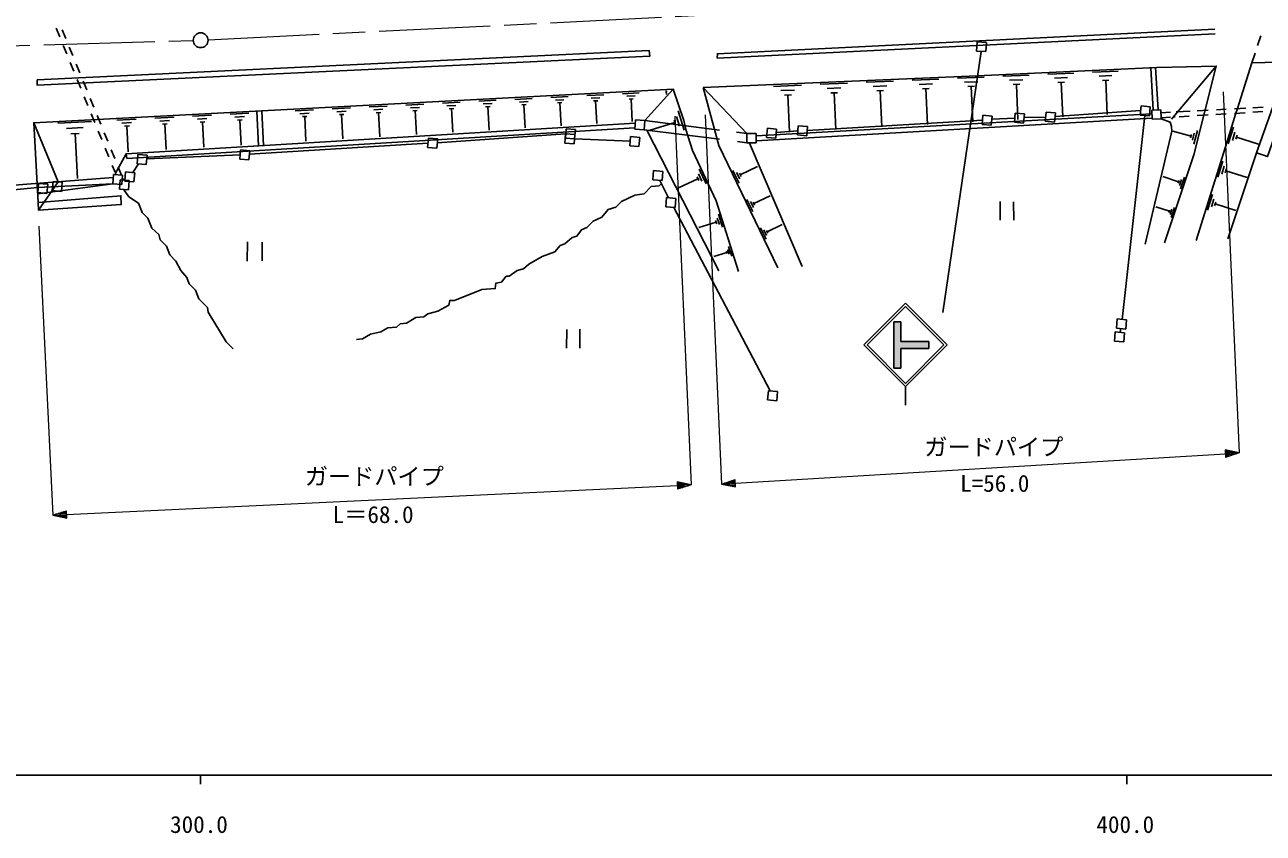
# Model space of a CAD drawing. Units: millimetres, scale not verified. Extents: x 40000 to 680000, y 20000 to 380000.
# Drawn here: x 349038 to 482736, y 198715 to 286018 of the extents above; entities that cross this region are included whole.
import ezdxf
from ezdxf.enums import TextEntityAlignment as Align

# ---------------------------------------------------------------- set-up
doc = ezdxf.new("R2010")
doc.units = ezdxf.units.MM
doc.header["$LTSCALE"] = 1000
doc.linetypes.add('CHAIN', pattern=[18.5, 12, -1.5, 3.5, -1.5])
for name, color, linetype, lineweight in [('M-BGD', 7, 'Continuous', 25), ('M-BMK', 2, 'CHAIN', 13), ('M-BMK-ROW', 30, 'Continuous', 25), ('M-BMK-SRVR', 3, 'Continuous', 25), ('M-STR-HTXT', 7, 'Continuous', 13), ('M-STR-STR1', 1, 'Continuous', 25), ('M-STR-STRC', 7, 'Continuous', 25), ('M-STR-STRD', 7, 'Continuous', 25), ('M-TTL-BAND', 7, 'Continuous', 25)]:
    doc.layers.add(name, color=color, linetype=linetype, lineweight=lineweight)
doc.styles.add('ＭＳ ゴシック', font='')
doc.styles.get('ＭＳ ゴシック').set_extended_font_data('MS Gothic')

msp = doc.modelspace()

# ---------------------------------------------------------------- hatches: boundary and pattern name
at = {"layer": 'M-STR-STRC'}
msp.add_hatch(color=256, dxfattribs=at).paths.add_polyline_path([(442872, 253940), (443622, 253940), (443622, 251816), (446622, 251816), (446622, 251066), (443622, 251066), (443622, 248940), (442872, 248940)])

# ---------------------------------------------------------------- linework, layer by layer
at = {"layer": 'M-BGD'}
for p, q in [((352810, 284717), (352431, 285642)), ((353088, 285468), (353466, 284542)), ((353567, 282865), (353189, 283791)), ((353844, 283616), (354222, 282690)), ((451848, 284180), (451778, 283183)), ((452846, 284110), (451848, 284180)), ((452776, 283113), (452846, 284110)), ((451778, 283183), (452776, 283113)), ((354324, 281014), (353946, 281940)), ((354600, 281764), (354978, 280839)), ((459481, 280679), (462286, 280803)), ((464300, 280892), (467073, 281015)), ((470848, 276812), (470603, 281372)), ((471407, 276832), (471089, 281390)), ((472842, 275809), (477665, 281560)), ((481493, 281893), (479947, 276959)), ((482022, 272195), (485498, 282015)), ((355082, 279163), (354703, 280089)), ((355356, 279913), (355734, 278987)), ((429873, 279368), (432876, 279501)), ((434891, 279591), (437861, 279722)), ((439876, 279811), (442813, 279941)), ((444827, 280030), (447731, 280159)), ((445575, 279579), (447026, 279643)), ((449745, 280248), (452615, 280375)), ((450484, 279801), (451919, 279865)), ((454630, 280464), (457467, 280590)), ((455360, 280023), (456779, 280086)), ((455736, 279566), (456445, 279597)), ((456090, 279581), (456258, 275798)), ((460203, 280243), (461606, 280305)), ((460575, 279791), (461276, 279822)), ((460925, 279806), (461091, 276067)), ((465014, 280461), (466400, 280522)), ((465381, 280014), (466074, 280045)), ((465727, 280030), (465891, 276333)), ((355839, 277312), (355460, 278238)), ((405836, 278166), (407698, 278264)), ((409705, 278369), (411548, 278465)), ((410181, 278086), (411103, 278134)), ((413554, 278571), (415379, 278666)), ((414026, 278290), (414939, 278338)), ((418194, 278813), (418383, 278823)), ((418289, 278818), (418305, 278503)), ((422288, 279233), (426994, 274273)), ((430646, 278901), (432148, 278967)), ((431043, 278417), (431794, 278450)), ((431419, 278434), (431596, 274429)), ((435656, 279128), (437141, 279194)), ((436049, 278650), (436791, 278683)), ((436420, 278666), (436595, 274706)), ((440632, 279354), (442100, 279419)), ((441021, 278881), (441755, 278914)), ((441388, 278897), (441561, 274982)), ((445959, 279111), (446685, 279143)), ((446322, 279127), (446493, 275256)), ((450864, 279339), (451581, 279371)), ((451223, 279355), (451392, 275528)), ((356112, 278061), (356490, 277136)), ((378223, 276721), (380219, 276825)), ((382226, 276930), (384202, 277034)), ((386209, 277139), (388165, 277241)), ((386715, 276838), (387693, 276890)), ((390172, 277346), (392110, 277448)), ((390674, 277049), (391642, 277100)), ((390933, 276739), (391417, 276764)), ((394117, 277553), (396035, 277653)), ((394613, 277258), (395573, 277308)), ((394870, 276951), (395349, 276976)), ((395110, 276964), (395244, 274405)), ((398042, 277758), (399942, 277858)), ((398534, 277467), (399483, 277516)), ((398788, 277162), (399263, 277187)), ((399025, 277175), (399158, 274642)), ((401949, 277963), (403829, 278061)), ((402435, 277674), (403376, 277723)), ((402687, 277373), (403157, 277398)), ((402922, 277385), (403053, 274878)), ((406318, 277880), (407249, 277929)), ((406567, 277582), (407032, 277607)), ((406799, 277595), (406929, 275112)), ((410428, 277791), (410889, 277815)), ((410658, 277803), (410787, 275345)), ((414270, 277998), (414727, 278022)), ((414499, 278010), (414626, 275577)), ((471694, 276842), (470694, 276807)), ((470694, 276807), (470729, 275808)), ((471729, 275842), (471694, 276842)), ((475595, 276723), (476783, 276787)), ((477709, 276838), (478733, 276893)), ((479649, 276943), (480842, 277008)), ((479947, 276959), (479790, 276460)), ((481605, 277050), (482715, 277110)), ((352597, 275380), (356225, 275570)), ((356596, 275461), (356217, 276386)), ((356868, 276210), (357246, 275284)), ((358993, 275715), (361078, 275824)), ((359533, 275395), (360575, 275449)), ((363084, 275929), (365149, 276037)), ((363619, 275612), (364651, 275666)), ((367156, 276142), (369202, 276249)), ((367685, 275828), (368708, 275881)), ((367959, 275500), (368470, 275527)), ((368215, 275514), (368357, 272786)), ((371209, 276354), (373235, 276460)), ((371733, 276043), (372746, 276096)), ((372004, 275718), (372511, 275745)), ((372257, 275732), (372399, 273030)), ((374082, 276705), (374275, 272942)), ((374622, 276733), (374815, 272970)), ((378740, 276414), (379737, 276467)), ((379006, 276095), (379505, 276121)), ((379256, 276108), (379395, 273447)), ((382737, 276627), (383725, 276679)), ((383001, 276310), (383495, 276336)), ((383248, 276323), (383386, 273689)), ((386977, 276525), (387466, 276551)), ((387221, 276538), (387358, 273929)), ((391175, 276751), (391310, 274168)), ((414969, 275756), (414899, 274759)), ((415967, 275687), (414969, 275756)), ((415897, 274689), (415967, 275687)), ((415967, 275687), (424049, 274651)), ((419210, 275470), (416436, 274596)), ((419128, 275730), (419291, 275210)), ((419392, 276100), (419720, 275060)), ((419575, 276729), (420231, 274649)), ((427994, 274028), (470709, 276401)), ((427994, 273485), (470725, 275937)), ((470729, 275808), (471729, 275842)), ((471705, 276511), (472732, 276567)), ((471724, 275971), (472721, 276032)), ((472983, 276048), (473244, 276064)), ((473326, 276599), (474842, 276682)), ((473649, 276088), (474752, 276155)), ((475598, 276206), (476785, 276278)), ((477631, 276329), (478733, 276396)), ((479790, 276460), (478659, 272851)), ((479649, 276452), (480770, 276519)), ((481605, 276570), (482711, 276637)), ((353536, 274823), (355349, 274918)), ((354021, 274242), (354928, 274290)), ((354474, 274266), (354727, 269430)), ((357353, 273610), (356974, 274535)), ((357624, 274358), (358002, 273432)), ((359811, 275061), (360332, 275088)), ((360072, 275075), (360217, 272296)), ((363895, 275281), (364411, 275308)), ((364153, 275295), (364297, 272542)), ((414899, 274759), (415897, 274689)), ((415897, 274689), (424049, 273649)), ((416186, 274652), (423983, 259453)), ((425863, 274418), (426994, 274273)), ((427994, 274273), (426994, 274273)), ((426994, 274273), (426994, 273273)), ((427994, 273273), (427994, 274273)), ((474948, 273997), (472977, 274514)), ((474997, 274182), (474900, 273813)), ((475292, 274302), (475098, 273563)), ((475635, 274607), (475247, 273129)), ((478967, 273163), (479527, 274952)), ((479405, 273517), (479685, 274412)), ((479773, 273647), (479914, 274095)), ((425977, 273403), (426994, 273273)), ((426994, 273273), (427994, 273273)), ((432954, 259925), (427280, 273248)), ((478659, 272851), (475482, 262709)), ((479843, 273871), (482229, 273124)), ((358110, 271759), (357732, 272684)), ((358381, 272507), (358759, 271581)), ((358790, 270097), (358489, 270833)), ((359137, 270655), (359490, 269790)), ((421859, 270425), (422593, 268856)), ((426155, 268904), (425485, 270296)), ((426284, 269824), (428141, 270717)), ((477837, 269556), (478378, 271285)), ((478260, 269898), (478531, 270763)), ((478616, 270024), (478751, 270456)), ((478684, 270240), (480989, 269518)), ((312234, 265897), (358582, 269520)), ((350439, 267776), (358536, 268854)), ((359325, 269257), (359256, 268259)), ((360323, 269187), (359325, 269257)), ((360253, 268189), (360323, 269187)), ((421703, 269396), (419610, 268416)), ((421611, 269592), (421795, 269199)), ((421781, 269911), (422148, 269126)), ((426220, 269364), (425885, 270060)), ((426368, 269650), (426200, 269998)), ((473599, 269057), (471916, 269618)), ((473651, 269215), (473546, 268899)), ((473914, 269302), (473704, 268671)), ((474230, 269548), (473809, 268286)), ((359256, 268259), (360253, 268189)), ((427752, 266701), (429494, 267539)), ((476725, 266008), (477248, 267678)), ((427630, 265838), (427002, 267145)), ((427691, 266269), (427377, 266923)), ((427830, 266537), (427673, 266864)), ((454332, 266929), (454320, 264909)), ((455764, 266894), (455800, 264933)), ((472603, 265878), (471151, 266362)), ((472875, 266090), (472694, 265545)), ((473148, 266302), (472785, 265213)), ((477134, 266339), (477396, 267173)), ((477478, 266460), (477608, 266877)), ((477543, 266669), (479769, 265971)), ((423622, 264889), (423733, 264538)), ((423801, 265137), (424022, 264436)), ((423924, 265562), (424366, 264159)), ((472649, 266014), (472558, 265742)), ((423678, 264713), (421808, 264125)), ((429066, 262854), (428478, 264077)), ((429123, 263258), (428829, 263869)), ((429253, 263509), (429106, 263815)), ((429180, 263662), (430811, 264447)), ((373097, 262589), (373062, 260493)), ((374664, 262553), (374664, 260528)), ((425020, 262082), (425355, 261019)), ((424833, 261439), (423415, 260993)), ((424791, 261572), (424875, 261306)), ((424926, 261761), (425094, 261229)), ((407541, 253108), (407518, 251112)), ((408950, 253155), (408962, 251112))]:
    msp.add_line(p, q, dxfattribs=at)
for points in [[(422288, 279233), (451856, 280506), (471245, 281401)], [(471245, 281401), (477665, 281560), (475248, 271970), (472078, 262459)], [(478919, 262887), (482022, 272195), (483184, 271790), (486781, 282054)], [(419051, 279059), (350009, 275445), (350492, 266822)], [(426079, 259384), (423677, 267011), (421137, 272439), (420420, 274717), (420174, 275688), (419051, 279059), (415967, 275687)], [(422288, 279233), (423971, 272981), (430321, 259784)], [(350009, 275445), (352656, 269057), (350533, 265979)], [(471729, 275842), (472685, 275516), (472844, 275024), (472864, 274524), (470000, 262333)], [(358808, 269938), (359998, 272082), (414944, 275392)], [(414909, 274901), (360068, 271589), (359998, 272082)], [(333098, 266749), (350402, 268427), (358536, 268854)], [(384836, 252025), (385514, 252109), (386360, 252617), (387461, 252871), (388223, 253295), (389154, 253379), (389578, 253718), (390255, 253803), (391271, 254395), (392118, 254480), (392541, 254819), (393642, 255073), (394827, 255750), (394912, 256258), (395420, 256258), (398383, 257443), (399822, 257528), (399907, 258121), (400500, 258205), (401008, 258883), (401346, 258883), (402193, 259475), (402870, 259645), (403463, 260153), (404902, 260999), (406257, 261507), (406850, 262185), (407358, 262354), (408120, 263031), (408628, 263201), (409136, 263878), (409728, 264132), (410406, 264809), (411337, 265233), (412014, 266079), (412861, 266333), (413454, 266926), (414893, 267603), (415909, 267773), (416671, 268535), (417518, 268619), (417772, 268873)], [(359690, 268281), (360283, 267434), (361299, 266757), (361722, 265741), (362315, 265148), (362738, 264047), (363500, 263370), (363670, 262777), (364347, 262100), (364686, 261169), (365363, 260491), (365871, 259475), (366548, 258713), (366802, 258036), (367480, 257359), (367818, 256427), (368750, 255496), (368834, 254988), (370782, 251771), (371544, 251009)]]:
    msp.add_lwpolyline(points, dxfattribs=at)
msp.add_lwpolyline([(350492, 266822), (359418, 267545), (359447, 266592), (350533, 265979)], close=True, dxfattribs=at)
at = {"layer": 'M-BMK'}
msp.add_line((368822, 284387), (467514, 289342), dxfattribs=at)
msp.add_lwpolyline([(268420, 282620), (314108, 282761), (367223, 284323)], dxfattribs=at)
at = {"layer": 'M-BMK-ROW'}
for p, q in [((469544, 277258), (469457, 276261)), ((470540, 277170), (469544, 277258)), ((470453, 276174), (470540, 277170)), ((452417, 275714), (433504, 274613)), ((452464, 276250), (452377, 275254)), ((453460, 276163), (452464, 276250)), ((453373, 275166), (453460, 276163)), ((455910, 275939), (453429, 275807)), ((455958, 276488), (455871, 275492)), ((455871, 275492), (456867, 275405)), ((456955, 276401), (455958, 276488)), ((456867, 275405), (456955, 276401)), ((459251, 276056), (456919, 275991)), ((459298, 276594), (459211, 275598)), ((459211, 275598), (460207, 275511)), ((460295, 276507), (459298, 276594)), ((460207, 275511), (460295, 276507)), ((469500, 276755), (460260, 276111)), ((467517, 254201), (469964, 276217)), ((469457, 276261), (470453, 276174)), ((393576, 273268), (407426, 274237)), ((407426, 274237), (407339, 273240)), ((407490, 274782), (407403, 273785)), ((408422, 274150), (407426, 274237)), ((408486, 274695), (407490, 274782)), ((408335, 273153), (408422, 274150)), ((408399, 273698), (408486, 274695)), ((429203, 274848), (429116, 273852)), ((430199, 274761), (429203, 274848)), ((430112, 273764), (430199, 274761)), ((432496, 274566), (430166, 274389)), ((432544, 275115), (432457, 274118)), ((432457, 274118), (433453, 274031)), ((433540, 275027), (432544, 275115)), ((433453, 274031), (433540, 275027)), ((452377, 275254), (453373, 275166)), ((392568, 273214), (373296, 272033)), ((392617, 273776), (392530, 272780)), ((392530, 272780), (393526, 272693)), ((393613, 273689), (392617, 273776)), ((393526, 272693), (393613, 273689)), ((407339, 273240), (408335, 273153)), ((407403, 273785), (408399, 273698)), ((408383, 273700), (414389, 273447)), ((414433, 273947), (414346, 272951)), ((414346, 272951), (415342, 272864)), ((415429, 273860), (414433, 273947)), ((415342, 272864), (415429, 273860)), ((429116, 273852), (430112, 273764)), ((361245, 272009), (361158, 271012)), ((362241, 271921), (361245, 272009)), ((362154, 270925), (362241, 271921)), ((372286, 271957), (362208, 271541)), ((372333, 272499), (372246, 271503)), ((372246, 271503), (373242, 271415)), ((373329, 272412), (372333, 272499)), ((373242, 271415), (373329, 272412)), ((359914, 270124), (359827, 269128)), ((360911, 270037), (359914, 270124)), ((361311, 270999), (360688, 270057)), ((361158, 271012), (362154, 270925)), ((416927, 270278), (416840, 269281)), ((417924, 270190), (416927, 270278)), ((417836, 269194), (417924, 270190)), ((350525, 268890), (350438, 267894)), ((351522, 268803), (350525, 268890)), ((351434, 267807), (351522, 268803)), ((352090, 269105), (352003, 268109)), ((353086, 269018), (352090, 269105)), ((352999, 268022), (353086, 269018)), ((358605, 269852), (358536, 268854)), ((358536, 268854), (359533, 268784)), ((359603, 269782), (358605, 269852)), ((359533, 268784), (359603, 269782)), ((359574, 269366), (359844, 269323)), ((359827, 269128), (360823, 269041)), ((360823, 269041), (360911, 270037)), ((416840, 269281), (417836, 269194)), ((417581, 269217), (418525, 267336)), ((350438, 267894), (351434, 267807)), ((352003, 268109), (352999, 268022)), ((418326, 267353), (418239, 266357)), ((418239, 266357), (419235, 266270)), ((419322, 267266), (418326, 267353)), ((419092, 266282), (429497, 246480)), ((419235, 266270), (419322, 267266)), ((466980, 254248), (466893, 253252)), ((467976, 254161), (466980, 254248)), ((467889, 253164), (467976, 254161)), ((466764, 252853), (466676, 251857)), ((467760, 252766), (466764, 252853)), ((466893, 253252), (467889, 253164)), ((467300, 252806), (467372, 253210)), ((467673, 251770), (467760, 252766)), ((466676, 251857), (467673, 251770)), ((429312, 246496), (429225, 245500)), ((430309, 246409), (429312, 246496)), ((430221, 245413), (430309, 246409)), ((429225, 245500), (430221, 245413))]:
    msp.add_line(p, q, dxfattribs=at)
at = {"layer": 'M-BMK-SRVR'}
msp.add_circle((368023, 284346), 800, dxfattribs=at)
at = {"layer": 'M-STR-HTXT'}
for p, q in [((478394, 278782), (480138, 239792)), ((419212, 276132), (420977, 236327)), ((422478, 276282), (424261, 236420)), ((350545, 264282), (352054, 233073)), ((425758, 236510), (478641, 239702)), ((480138, 239792), (478616, 240103)), ((478616, 240103), (478665, 239300)), ((478921, 240041), (478621, 240023)), ((478626, 239942), (479225, 239979)), ((479529, 239916), (478631, 239862)), ((478636, 239782), (479834, 239854)), ((480138, 239792), (478641, 239702)), ((478645, 239621), (479843, 239694)), ((479549, 239595), (478650, 239541)), ((478655, 239461), (479254, 239497)), ((478959, 239399), (478660, 239381)), ((480138, 239792), (478665, 239300)), ((420977, 236327), (419460, 236658)), ((419460, 236658), (419498, 235855)), ((424261, 236420), (425734, 236911)), ((424850, 236616), (425749, 236671)), ((425744, 236751), (425145, 236715)), ((425440, 236813), (425739, 236831)), ((425783, 236109), (425734, 236911)), ((353552, 233144), (419479, 236256)), ((419763, 236592), (419463, 236578)), ((419467, 236497), (420067, 236526)), ((420370, 236459), (419471, 236417)), ((419475, 236337), (420673, 236393)), ((420977, 236327), (419479, 236256)), ((419482, 236176), (420681, 236233)), ((420385, 236138), (419486, 236096)), ((419490, 236015), (420089, 236044)), ((419793, 235949), (419494, 235935)), ((420977, 236327), (419498, 235855)), ((424261, 236420), (425758, 236510)), ((424261, 236420), (425783, 236109)), ((425754, 236590), (424556, 236518)), ((425763, 236430), (424565, 236358)), ((424870, 236295), (425768, 236350)), ((425773, 236269), (425174, 236233)), ((425478, 236171), (425778, 236189)), ((352054, 233073), (353533, 233546)), ((352054, 233073), (353552, 233144)), ((352054, 233073), (353571, 232743)), ((353548, 233224), (352350, 233168)), ((353556, 233064), (352357, 233007)), ((352645, 233262), (353544, 233305)), ((352661, 232941), (353560, 232983)), ((353541, 233385), (352941, 233357)), ((353563, 232903), (352964, 232875)), ((353237, 233451), (353537, 233465)), ((353268, 232809), (353567, 232823)), ((353571, 232743), (353533, 233546))]:
    msp.add_line(p, q, dxfattribs=at)
at = {"layer": 'M-STR-STR1'}
for p, q in [((482127, 283764), (482486, 284821)), ((481493, 281893), (481849, 282943)), ((481493, 281893), (500945, 282486))]:
    msp.add_line(p, q, dxfattribs=at)
at = {"layer": 'M-STR-STRC'}
for p, q in [((448158, 254946), (452271, 283148)), ((439622, 251441), (444122, 255941)), ((439976, 251441), (444122, 255588)), ((448623, 251441), (444122, 255941)), ((448269, 251441), (444122, 255588)), ((442872, 253940), (442872, 248940)), ((442872, 253940), (443622, 253940)), ((443622, 253940), (443622, 251816)), ((439622, 251441), (444122, 246940)), ((439976, 251441), (444122, 247294)), ((443622, 251816), (446622, 251816)), ((444122, 247294), (448269, 251441)), ((444123, 246941), (448623, 251441)), ((446622, 251816), (446622, 251066)), ((443622, 251066), (446622, 251066)), ((443622, 251066), (443622, 248940)), ((442872, 248940), (443622, 248940)), ((444122, 246940), (444122, 244940))]:
    msp.add_line(p, q, dxfattribs=at)
at = {"layer": 'M-STR-STRD'}
msp.add_line((423802, 282408), (477540, 285050), dxfattribs=at)
msp.add_lwpolyline([(423802, 282408), (423811, 282885), (477500, 285549)], dxfattribs=at)
msp.add_lwpolyline([(350376, 280074), (350388, 279485), (416517, 282636), (416463, 283231)], close=True, dxfattribs=at)
at = {"layer": 'M-TTL-BAND'}
for p, q in [((40000, 205000), (579000, 205000)), ((368000, 205000), (368000, 204000)), ((468000, 205000), (468000, 204000))]:
    msp.add_line(p, q, dxfattribs=at)

# ---------------------------------------------------------------- texts
at = {"layer": 'M-STR-HTXT', "style": 'ＭＳ ゴシック'}
for s, p in [('ガードパイプ', (453650, 238956)), ('ガードパイプ', (386771, 235786)), ('L=56.0', (453750, 235033)), ('L＝68.0', (386647, 231665))]:
    msp.add_text(s, height=1833, dxfattribs=at).set_placement(p, align=Align.BOTTOM_CENTER)
at = {"layer": 'M-TTL-BAND', "style": 'ＭＳ ゴシック'}
for s, p in [('300.0', (367844, 198195)), ('400.0', (467844, 198195))]:
    msp.add_text(s, height=1833, dxfattribs=at).set_placement(p, align=Align.BOTTOM_CENTER)

doc.saveas('drawing.dxf')
